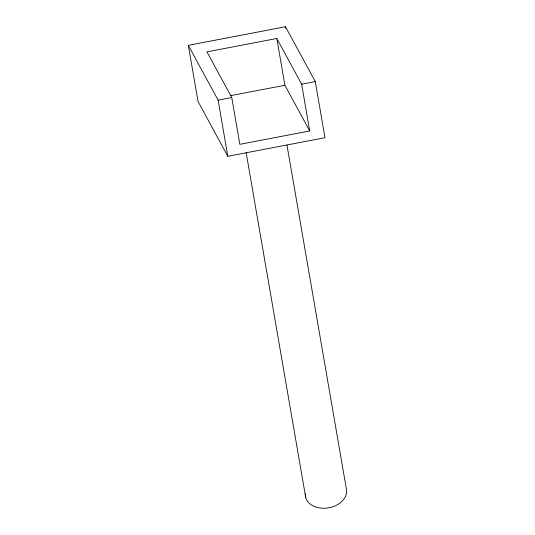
<?xml version="1.0" encoding="UTF-8"?>
<svg xmlns="http://www.w3.org/2000/svg" width="535" height="535" viewBox="0 0 535 535"><rect width="100%" height="100%" fill="white"/><g stroke="black" fill="none" stroke-linecap="round" stroke-linejoin="round"><path stroke-width="0.8" d="M188.333 45.328L285.509 26.75L315.289 81.574L324.979 137.709L227.81 156.287L198.03 101.456L188.333 45.328L218.113 100.152L227.81 156.287M276.829 38.493L206.945 51.855L231.755 97.544L239.84 144.323L309.718 130.961L301.64 84.182L276.829 38.493L284.908 85.272L309.718 130.961M230.465 95.685L284.908 85.272M218.113 100.152L231.755 97.544M301.64 84.182L315.289 81.574M285.509 26.75L285.79 28.375M286.981 145.105L346.198 487.967A20.845 15.221 -9.8 0 1 327.761 507.996A20.845 15.221 -9.8 0 1 305.304 493.818M246.12 152.442L305.766 497.771"/></g></svg>
